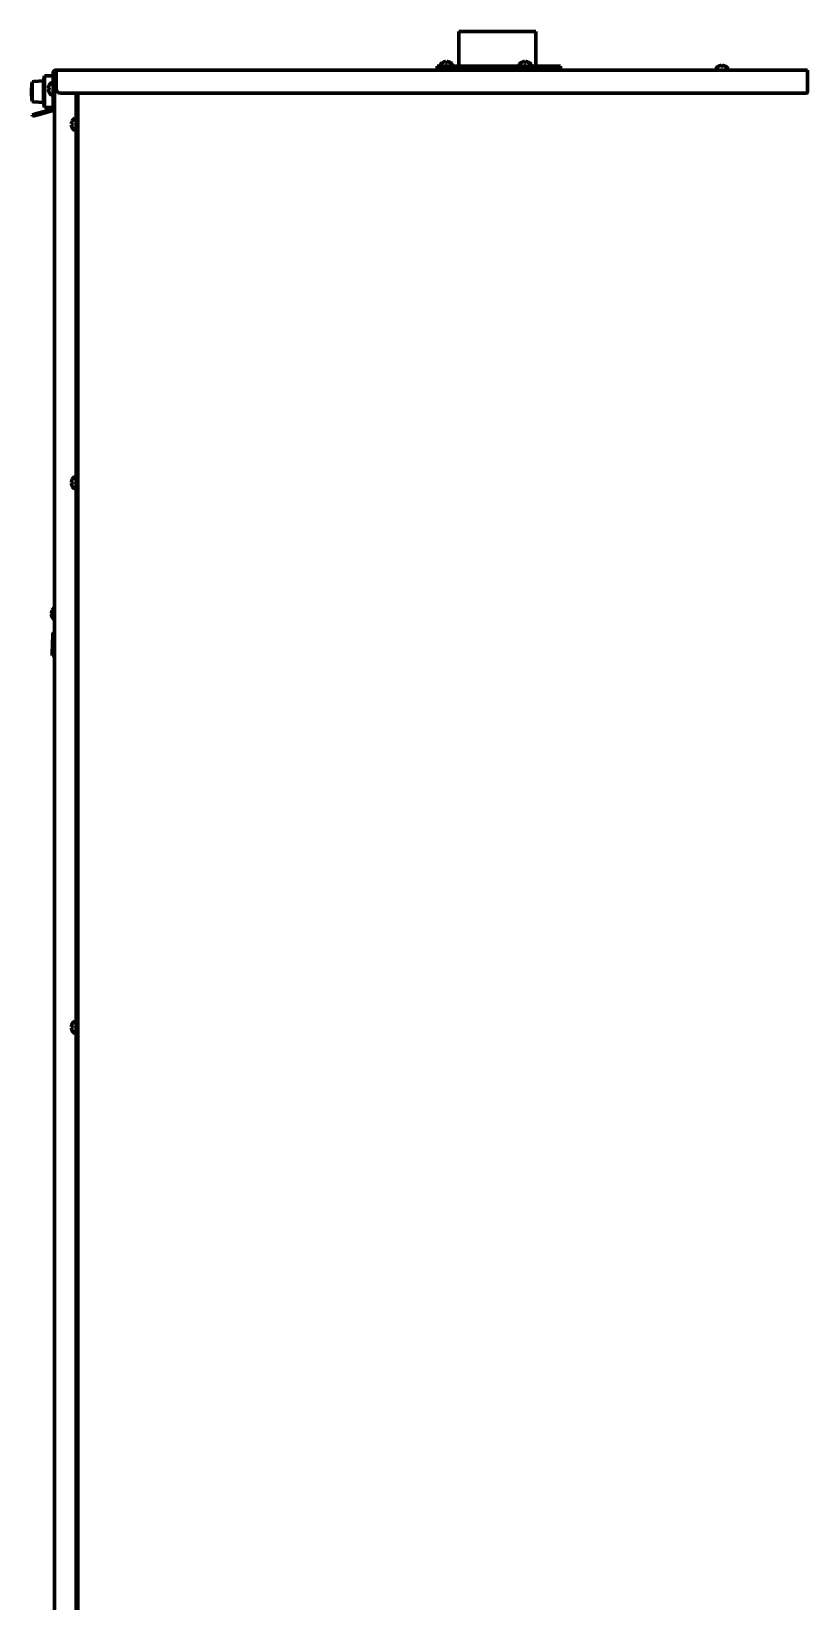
# Model space of a CAD drawing. Header units: inches. Extents: x -3022 to 7311, y 343 to 5680.
# Drawn here: x 4391 to 4893, y 2932 to 3949 of the extents above; entities that cross this region are included whole.
import ezdxf

# ---------------------------------------------------------------- set-up
doc = ezdxf.new("R2010")
doc.units = ezdxf.units.IN

msp = doc.modelspace()

# ---------------------------------------------------------------- linework, layer by layer
at = {"linetype": 'Continuous', "lineweight": 70}
for p, q in [((4670.8, 3948.9), (4667.5, 3948.9)), ((4667.5, 3948.9), (4667.5, 3926.3)), ((4717.5, 3948.9), (4670.8, 3948.9)), ((4717.5, 3926.3), (4717.5, 3948.9)), ((4653.5, 3926.3), (4693.5, 3926.3)), ((4653.5, 3926.3), (4653.5, 3924.8)), ((4655.5, 3926.9), (4655.5, 3926.7)), ((4657.2, 3928.7), (4657.2, 3928.8)), ((4661.8, 3928.8), (4661.8, 3928.7)), ((4663.5, 3926.7), (4663.5, 3926.9)), ((4693.5, 3926.3), (4733.5, 3926.3)), ((4706.5, 3926.9), (4706.5, 3926.7)), ((4708.2, 3928.7), (4708.2, 3928.8)), ((4712.8, 3928.8), (4712.8, 3928.7)), ((4714.5, 3926.7), (4714.5, 3926.9)), ((4733.5, 3924.8), (4733.5, 3926.3)), ((4835.7, 3926.2), (4835.7, 3926.3)), ((4840.3, 3926.3), (4840.3, 3926.2)), ((4391.7, 3916.3), (4391.2, 3916.2)), ((4391.2, 3916.2), (4392.2, 3916.3)), ((4391.2, 3903.4), (4391.2, 3916.2)), ((4398.5, 3916.8), (4392.2, 3916.4)), ((4392.2, 3916.4), (4392.2, 3916.3)), ((4399.1, 3920.1), (4398.5, 3916.8)), ((4398.5, 3916.8), (4398.5, 3902.8)), ((4404.7, 3920.1), (4399.1, 3920.1)), ((4399.1, 3920.1), (4399.1, 3899.5)), ((4404.7, 3921.8), (4404.7, 3901.8)), ((4404.7, 3921.8), (4405.7, 3921.8)), ((4405.7, 3921.8), (4405.7, 3901.8)), ((4405.7, 3920.1), (4405.7, 2595.9)), ((4406.7, 3923.8), (4406.7, 3921.7)), ((4406.7, 3923.8), (4893.5, 3923.8)), ((4406.7, 3921.7), (4406.7, 3911.8)), ((4652.5, 3924.8), (4734.5, 3924.8)), ((4652.5, 3924.8), (4652.5, 3923.8)), ((4734.5, 3923.8), (4734.5, 3924.8)), ((4834, 3924.4), (4834, 3924.2)), ((4842, 3924.2), (4842, 3924.4)), ((4893.5, 3923.8), (4893.5, 3921.7)), ((4893.5, 3921.7), (4893.5, 3909.8)), ((4402.2, 3914), (4402.2, 3914)), ((4402.2, 3909.4), (4402.2, 3909.4)), ((4404.3, 3915.7), (4404.1, 3915.7)), ((4404.1, 3907.7), (4404.3, 3907.7)), ((4405.7, 3915.8), (4405.7, 3915.8)), ((4405.7, 3913.4), (4405.7, 3913.4)), ((4405.7, 3909.9), (4405.7, 3909.9)), ((4409.7, 3908.8), (4892.5, 3908.8)), ((4419.7, 2597.9), (4419.7, 3908.8)), ((4420.5, 2597.9), (4420.5, 3908.8)), ((4420.7, 2257.3), (4420.7, 3908.8)), ((4392.2, 3903.3), (4391.2, 3903.4)), ((4391.2, 3894.9), (4394.1, 3895.7)), ((4392.2, 3903.3), (4392.2, 3903.2)), ((4392.2, 3903.2), (4398.5, 3902.8)), ((4403.9, 3898.3), (4394.1, 3895.7)), ((4404.2, 3897.4), (4394.3, 3894.7)), ((4398.5, 3902.8), (4399.1, 3899.5)), ((4399.1, 3899.5), (4404.7, 3899.5)), ((4404.7, 3898.8), (4404.7, 3901.8)), ((4404.7, 3898.8), (4405.7, 3898.8)), ((4405.7, 3903.8), (4405.7, 3903.8)), ((4405.7, 3901.8), (4405.7, 3898.8)), ((4391.2, 3894.9), (4391.4, 3893.9)), ((4394.3, 3894.7), (4391.4, 3893.9)), ((4417.2, 3891), (4417.2, 3891)), ((4417.2, 3886.4), (4417.2, 3886.4)), ((4419.3, 3892.7), (4419.1, 3892.7)), ((4420.6, 3890.3), (4420.5, 3890.3)), ((4420.5, 3887.1), (4420.6, 3887.1)), ((4420.7, 3890.4), (4420.6, 3890.3)), ((4420.6, 3887.1), (4420.6, 3890.3)), ((4420.6, 3887.1), (4420.7, 3886.9)), ((4419.1, 3884.7), (4419.3, 3884.7)), ((4417.2, 3658.8), (4417.2, 3658.8)), ((4417.2, 3654.2), (4417.2, 3654.2)), ((4419.3, 3660.5), (4419.1, 3660.5)), ((4419.1, 3652.5), (4419.3, 3652.5)), ((4420.6, 3658.1), (4420.5, 3658.1)), ((4420.5, 3654.9), (4420.6, 3654.9)), ((4420.7, 3658.2), (4420.6, 3658.1)), ((4420.6, 3654.9), (4420.6, 3658.1)), ((4420.6, 3654.9), (4420.7, 3654.7)), ((4404.2, 3574), (4404.2, 3574)), ((4404.2, 3569.4), (4404.2, 3569.4)), ((4404.1, 3545.6), (4404.5, 3558)), ((4405.1, 3545.6), (4405.5, 3558)), ((4404.1, 3544.6), (4404.1, 3545.6)), ((4405.1, 3544.6), (4404.1, 3544.6)), ((4405.1, 3545.6), (4405.1, 3544.6)), ((4417.2, 3306.1), (4417.2, 3306.1)), ((4419.3, 3307.8), (4419.1, 3307.8)), ((4417.2, 3301.5), (4417.2, 3301.5)), ((4419.1, 3299.8), (4419.3, 3299.8)), ((4420.6, 3305.4), (4420.5, 3305.4)), ((4420.5, 3302.2), (4420.6, 3302.2)), ((4420.7, 3305.5), (4420.6, 3305.4)), ((4420.6, 3302.2), (4420.6, 3305.4)), ((4420.6, 3302.2), (4420.7, 3302))]:
    msp.add_line(p, q, dxfattribs=at)
for centre, radius, start, end in [((4659.7, 3924.7), 4.8, 121.5837, 149.6988), ((4655.9, 3926.9), 0.4, 149.6988, 180), ((4655.9, 3926.7), 0.4, 180, 270), ((4659.5, 3925), 3.78, 90.0035, 97.6041), ((4659.5, 3925), 3.78, 82.3959, 89.9965), ((4659.3, 3924.7), 4.8, 30.3012, 58.4186), ((4663.1, 3926.7), 0.4, 270, 0), ((4663.1, 3926.9), 0.4, 0, 30.3012), ((4710.7, 3924.7), 4.8, 121.5837, 149.6988), ((4706.9, 3926.9), 0.4, 149.6988, 180), ((4706.9, 3926.7), 0.4, 180, 270), ((4710.5, 3925), 3.78, 90.0035, 97.6041), ((4710.5, 3925), 3.78, 82.3959, 89.9965), ((4710.3, 3924.7), 4.8, 30.3012, 58.4186), ((4714.1, 3926.7), 0.4, 270, 0), ((4714.1, 3926.9), 0.4, 0, 30.3012), ((4838.2, 3922.2), 4.8, 121.5837, 149.6988), ((4838, 3922.5), 3.78, 90.0035, 97.6041), ((4838, 3922.5), 3.78, 82.3959, 89.9965), ((4837.8, 3922.2), 4.8, 30.3012, 58.4186), ((4834.4, 3924.4), 0.4, 149.6988, 180), ((4834.4, 3924.2), 0.4, 180, 270), ((4841.6, 3924.2), 0.4, 270, 0), ((4841.6, 3924.4), 0.4, 0, 30.3012), ((4406.3, 3911.5), 4.8, 120.3012, 148.4186), ((4406, 3911.7), 3.78, 172.3959, 179.9965), ((4406, 3911.7), 3.78, 180.0035, 187.6041), ((4406.3, 3911.9), 4.8, 211.5837, 239.6988), ((4404.1, 3915.3), 0.4, 90, 120.3012), ((4404.1, 3908.1), 0.4, 239.6988, 270), ((4404.3, 3915.3), 0.4, 0, 90), ((4404.3, 3908.1), 0.4, 270, 0), ((4403.7, 3899.3), 1, 285, 0), ((4403.7, 3899.3), 2, 285, 345.5426), ((4421.3, 3888.5), 4.8, 120.3012, 148.4186), ((4421, 3888.7), 3.78, 172.3959, 179.9965), ((4421, 3888.7), 3.78, 180.0035, 187.6041), ((4421.3, 3888.9), 4.8, 211.5837, 239.6988), ((4419.1, 3892.3), 0.4, 90, 120.3012), ((4419.3, 3892.3), 0.4, 0, 90), ((4419.1, 3885.1), 0.4, 239.6988, 270), ((4419.3, 3885.1), 0.4, 270, 0), ((4421.3, 3656.3), 4.8, 120.3012, 148.4186), ((4421, 3656.5), 3.78, 172.3959, 179.9965), ((4421, 3656.5), 3.78, 180.0035, 187.6041), ((4421.3, 3656.7), 4.8, 211.5837, 239.6988), ((4419.1, 3660.1), 0.4, 90, 120.3012), ((4419.1, 3652.9), 0.4, 239.6988, 270), ((4419.3, 3660.1), 0.4, 0, 90), ((4419.3, 3652.9), 0.4, 270, 0), ((4408.3, 3571.5), 4.8, 123.0817, 148.4186), ((4408, 3571.7), 3.78, 172.3959, 179.9965), ((4408, 3571.7), 3.78, 180.0035, 187.6041), ((4408.3, 3571.9), 4.8, 211.5837, 236.9181), ((4406.5, 3557.9), 2, 115.5549, 178), ((4406.5, 3557.9), 1, 149.6238, 178), ((4421.3, 3303.6), 4.8, 120.3012, 148.4186), ((4419.1, 3307.4), 0.4, 90, 120.3012), ((4419.3, 3307.4), 0.4, 0, 90), ((4421, 3303.8), 3.78, 172.3959, 179.9965), ((4421, 3303.8), 3.78, 180.0035, 187.6041), ((4421.3, 3304), 4.8, 211.5837, 239.6988), ((4419.1, 3300.2), 0.4, 239.6988, 270), ((4419.3, 3300.2), 0.4, 270, 0), ((4424.5, 3227.5), 4.8, 142.7345, 146.8766), ((4424.5, 3227.9), 4.8, 213.1235, 217.2652)]:
    msp.add_arc(centre, radius, start, end, dxfattribs=at)
for centre, major_axis, start_param, end_param in [((4409.7, 3911.8), (3, 0), 3.141593, 4.712389), ((4892.5, 3909.8), (1, 0), 4.712389, 6.283185)]:
    msp.add_ellipse(centre, major_axis=major_axis, ratio=0.99863, start_param=start_param, end_param=end_param, dxfattribs=at)
for points in [[(4658.5, 3929.3), (4658.4, 3929.3), (4658.3, 3929.2), (4658.2, 3929.2), (4658, 3929.1), (4657.8, 3929.1), (4657.7, 3929), (4657.5, 3928.9), (4657.4, 3928.8), (4657.2, 3928.8), (4657.2, 3928.7)], [(4659, 3929.3), (4659, 3929.3), (4658.9, 3929.3), (4658.8, 3929.3), (4658.8, 3929.3), (4658.7, 3929.3), (4658.6, 3929.3), (4658.6, 3929.3), (4658.5, 3929.3), (4658.5, 3929.3)], [(4660.5, 3929.3), (4660.5, 3929.3), (4660.4, 3929.3), (4660.3, 3929.3), (4660.3, 3929.3), (4660.2, 3929.3), (4660.1, 3929.3), (4660, 3929.3), (4660, 3929.3), (4660, 3929.3)], [(4660, 3929.3), (4660, 3929.3), (4660, 3929.2), (4660, 3929.2), (4660, 3929.1), (4660, 3929.1), (4660, 3929), (4660, 3928.9), (4660, 3928.8), (4660, 3928.8), (4660, 3928.7)], [(4709.5, 3929.3), (4709.4, 3929.3), (4709.3, 3929.2), (4709.2, 3929.2), (4709, 3929.1), (4708.8, 3929.1), (4708.7, 3929), (4708.5, 3928.9), (4708.4, 3928.8), (4708.2, 3928.8), (4708.2, 3928.7)], [(4710, 3929.3), (4710, 3929.3), (4709.9, 3929.3), (4709.8, 3929.3), (4709.8, 3929.3), (4709.7, 3929.3), (4709.6, 3929.3), (4709.6, 3929.3), (4709.5, 3929.3), (4709.5, 3929.3)], [(4711.5, 3929.3), (4711.5, 3929.3), (4711.4, 3929.3), (4711.3, 3929.3), (4711.3, 3929.3), (4711.2, 3929.3), (4711.1, 3929.3), (4711, 3929.3), (4711, 3929.3), (4711, 3929.3)], [(4711, 3929.3), (4711, 3929.3), (4711, 3929.2), (4711, 3929.2), (4711, 3929.1), (4711, 3929.1), (4711, 3929), (4711, 3928.9), (4711, 3928.8), (4711, 3928.8), (4711, 3928.7)], [(4837, 3926.8), (4836.9, 3926.8), (4836.8, 3926.7), (4836.7, 3926.7), (4836.5, 3926.6), (4836.3, 3926.6), (4836.2, 3926.5), (4836, 3926.4), (4835.9, 3926.3), (4835.7, 3926.3), (4835.7, 3926.2)], [(4837.5, 3926.8), (4837.5, 3926.8), (4837.4, 3926.8), (4837.3, 3926.8), (4837.3, 3926.8), (4837.2, 3926.8), (4837.1, 3926.8), (4837.1, 3926.8), (4837, 3926.8), (4837, 3926.8)], [(4839, 3926.8), (4839, 3926.8), (4838.9, 3926.8), (4838.8, 3926.8), (4838.8, 3926.8), (4838.7, 3926.8), (4838.6, 3926.8), (4838.5, 3926.8), (4838.5, 3926.8), (4838.5, 3926.8)], [(4838.5, 3926.8), (4838.5, 3926.8), (4838.5, 3926.7), (4838.5, 3926.7), (4838.5, 3926.6), (4838.5, 3926.6), (4838.5, 3926.5), (4838.5, 3926.4), (4838.5, 3926.3), (4838.5, 3926.3), (4838.5, 3926.2)], [(4391.2, 3903.4), (4391.2, 3903.6), (4391.1, 3904.1), (4391, 3904.9), (4390.9, 3905.5), (4390.9, 3906.1), (4390.9, 3906.7), (4390.8, 3907.2), (4390.8, 3907.6), (4390.8, 3908), (4390.7, 3908.4), (4390.7, 3908.8), (4390.7, 3909), (4390.7, 3909.3), (4390.7, 3909.5), (4390.7, 3909.8), (4390.7, 3910), (4390.7, 3910.3), (4390.7, 3910.5), (4390.7, 3910.8), (4390.7, 3911.2), (4390.8, 3911.5), (4390.8, 3912), (4390.8, 3912.4), (4390.9, 3912.9), (4390.9, 3913.5), (4390.9, 3914.1), (4391, 3914.7), (4391.1, 3915.4), (4391.2, 3915.9), (4391.2, 3916.2)], [(4406.7, 3923.8), (4406.6, 3923.8), (4406.5, 3923.8), (4406.3, 3923.8), (4406.1, 3923.7), (4405.9, 3923.6), (4405.7, 3923.5), (4405.5, 3923.4), (4405.3, 3923.3), (4405.2, 3923.1), (4405.1, 3923), (4404.9, 3922.8), (4404.8, 3922.6), (4404.8, 3922.4), (4404.7, 3922.2), (4404.7, 3922), (4404.7, 3921.9), (4404.7, 3921.8)], [(4406.7, 3922.8), (4406.6, 3922.8), (4406.6, 3922.8), (4406.5, 3922.8), (4406.4, 3922.7), (4406.3, 3922.7), (4406.2, 3922.7), (4406.1, 3922.6), (4406, 3922.5), (4405.9, 3922.5), (4405.9, 3922.4), (4405.8, 3922.3), (4405.8, 3922.2), (4405.7, 3922.1), (4405.7, 3922), (4405.7, 3921.9), (4405.7, 3921.8), (4405.7, 3921.8)], [(4401.7, 3912.7), (4401.7, 3912.7), (4401.7, 3912.6), (4401.7, 3912.5), (4401.7, 3912.5), (4401.7, 3912.4), (4401.7, 3912.3), (4401.7, 3912.3), (4401.7, 3912.2), (4401.7, 3912.2)], [(4401.7, 3912.2), (4401.7, 3912.2), (4401.7, 3912.2), (4401.8, 3912.2), (4401.8, 3912.2), (4401.9, 3912.2), (4402, 3912.2), (4402, 3912.2), (4402.1, 3912.2), (4402.2, 3912.2), (4402.2, 3912.2)], [(4401.7, 3911.2), (4401.7, 3911.2), (4401.7, 3911.1), (4401.7, 3911), (4401.7, 3911), (4401.7, 3910.9), (4401.7, 3910.8), (4401.7, 3910.8), (4401.7, 3910.7), (4401.7, 3910.7)], [(4401.7, 3910.7), (4401.7, 3910.6), (4401.7, 3910.5), (4401.8, 3910.4), (4401.8, 3910.2), (4401.9, 3910.1), (4402, 3909.9), (4402, 3909.7), (4402.1, 3909.6), (4402.2, 3909.5), (4402.2, 3909.4)], [(4416.7, 3889.7), (4416.7, 3889.7), (4416.7, 3889.6), (4416.7, 3889.5), (4416.7, 3889.5), (4416.7, 3889.4), (4416.7, 3889.3), (4416.7, 3889.3), (4416.7, 3889.2), (4416.7, 3889.2)], [(4416.7, 3889.2), (4416.7, 3889.2), (4416.7, 3889.2), (4416.8, 3889.2), (4416.8, 3889.2), (4416.9, 3889.2), (4417, 3889.2), (4417, 3889.2), (4417.1, 3889.2), (4417.2, 3889.2), (4417.2, 3889.2)], [(4416.7, 3888.2), (4416.7, 3888.2), (4416.7, 3888.1), (4416.7, 3888), (4416.7, 3888), (4416.7, 3887.9), (4416.7, 3887.8), (4416.7, 3887.8), (4416.7, 3887.7), (4416.7, 3887.7)], [(4416.7, 3887.7), (4416.7, 3887.6), (4416.7, 3887.5), (4416.8, 3887.4), (4416.8, 3887.2), (4416.9, 3887.1), (4417, 3886.9), (4417, 3886.7), (4417.1, 3886.6), (4417.2, 3886.5), (4417.2, 3886.4)], [(4416.7, 3657.5), (4416.7, 3657.5), (4416.7, 3657.4), (4416.7, 3657.3), (4416.7, 3657.3), (4416.7, 3657.2), (4416.7, 3657.1), (4416.7, 3657.1), (4416.7, 3657), (4416.7, 3657)], [(4416.7, 3657), (4416.7, 3657), (4416.7, 3657), (4416.8, 3657), (4416.8, 3657), (4416.9, 3657), (4417, 3657), (4417, 3657), (4417.1, 3657), (4417.2, 3657), (4417.2, 3657)], [(4416.7, 3656), (4416.7, 3656), (4416.7, 3655.9), (4416.7, 3655.8), (4416.7, 3655.8), (4416.7, 3655.7), (4416.7, 3655.6), (4416.7, 3655.6), (4416.7, 3655.5), (4416.7, 3655.5)], [(4416.7, 3655.5), (4416.7, 3655.4), (4416.7, 3655.3), (4416.8, 3655.2), (4416.8, 3655), (4416.9, 3654.9), (4417, 3654.7), (4417, 3654.5), (4417.1, 3654.4), (4417.2, 3654.3), (4417.2, 3654.2)], [(4403.7, 3572.7), (4403.7, 3572.7), (4403.7, 3572.6), (4403.7, 3572.5), (4403.7, 3572.5), (4403.7, 3572.4), (4403.7, 3572.3), (4403.7, 3572.3), (4403.7, 3572.2), (4403.7, 3572.2)], [(4403.7, 3572.2), (4403.7, 3572.2), (4403.7, 3572.2), (4403.8, 3572.2), (4403.8, 3572.2), (4403.9, 3572.2), (4404, 3572.2), (4404, 3572.2), (4404.1, 3572.2), (4404.2, 3572.2), (4404.2, 3572.2)], [(4403.7, 3571.2), (4403.7, 3571.2), (4403.7, 3571.1), (4403.7, 3571), (4403.7, 3571), (4403.7, 3570.9), (4403.7, 3570.8), (4403.7, 3570.8), (4403.7, 3570.7), (4403.7, 3570.7)], [(4403.7, 3570.7), (4403.7, 3570.6), (4403.7, 3570.5), (4403.8, 3570.4), (4403.8, 3570.2), (4403.9, 3570.1), (4404, 3569.9), (4404, 3569.7), (4404.1, 3569.6), (4404.2, 3569.5), (4404.2, 3569.4)], [(4416.7, 3304.8), (4416.7, 3304.8), (4416.7, 3304.7), (4416.7, 3304.6), (4416.7, 3304.6), (4416.7, 3304.5), (4416.7, 3304.4), (4416.7, 3304.4), (4416.7, 3304.3), (4416.7, 3304.3)], [(4416.7, 3304.3), (4416.7, 3304.3), (4416.7, 3304.3), (4416.8, 3304.3), (4416.8, 3304.3), (4416.9, 3304.3), (4417, 3304.3), (4417, 3304.3), (4417.1, 3304.3), (4417.2, 3304.3), (4417.2, 3304.3)], [(4416.7, 3303.3), (4416.7, 3303.3), (4416.7, 3303.2), (4416.7, 3303.1), (4416.7, 3303.1), (4416.7, 3303), (4416.7, 3302.9), (4416.7, 3302.9), (4416.7, 3302.8), (4416.7, 3302.8)], [(4416.7, 3302.8), (4416.7, 3302.7), (4416.7, 3302.6), (4416.8, 3302.5), (4416.8, 3302.3), (4416.9, 3302.2), (4417, 3302), (4417, 3301.8), (4417.1, 3301.7), (4417.2, 3301.6), (4417.2, 3301.5)]]:
    msp.add_open_spline(points, degree=3, dxfattribs=at)
for points, knots in [([(4659, 3928.7), (4659, 3928.9), (4659, 3929), (4659, 3929.1), (4659, 3929.1), (4659, 3929.2), (4659, 3929.3), (4659, 3929.3)], [0, 0, 0, 0, 0.5, 0.5, 0.75, 0.75, 1, 1, 1, 1]), ([(4661.8, 3928.7), (4661.6, 3928.9), (4661.4, 3929), (4661, 3929.1), (4660.9, 3929.1), (4660.7, 3929.2), (4660.6, 3929.3), (4660.5, 3929.3)], [0, 0, 0, 0, 0.5, 0.5, 0.75, 0.75, 1, 1, 1, 1]), ([(4710, 3928.7), (4710, 3928.9), (4710, 3929), (4710, 3929.1), (4710, 3929.1), (4710, 3929.2), (4710, 3929.3), (4710, 3929.3)], [0, 0, 0, 0, 0.5, 0.5, 0.75, 0.75, 1, 1, 1, 1]), ([(4712.8, 3928.7), (4712.6, 3928.9), (4712.4, 3929), (4712, 3929.1), (4711.9, 3929.1), (4711.7, 3929.2), (4711.6, 3929.3), (4711.5, 3929.3)], [0, 0, 0, 0, 0.5, 0.5, 0.75, 0.75, 1, 1, 1, 1]), ([(4837.5, 3926.2), (4837.5, 3926.4), (4837.5, 3926.5), (4837.5, 3926.6), (4837.5, 3926.6), (4837.5, 3926.7), (4837.5, 3926.8), (4837.5, 3926.8)], [0, 0, 0, 0, 0.5, 0.5, 0.75, 0.75, 1, 1, 1, 1]), ([(4840.3, 3926.2), (4840.1, 3926.4), (4839.9, 3926.5), (4839.5, 3926.6), (4839.4, 3926.6), (4839.2, 3926.7), (4839.1, 3926.8), (4839, 3926.8)], [0, 0, 0, 0, 0.5, 0.5, 0.75, 0.75, 1, 1, 1, 1]), ([(4406.7, 3921.7), (4406.7, 3921.7), (4406.3, 3921.5), (4405.8, 3921), (4405.7, 3920.4), (4405.7, 3920.1)], [0, 0, 0, 0, 0.061301, 0.530651, 1, 1, 1, 1]), ([(4405.7, 3920.1), (4405.7, 3920.3), (4405.8, 3920.7), (4406.4, 3921.1), (4406.7, 3921.4), (4406.8, 3921.4)], [0, 0, 0, 0, 0.444435, 0.88887, 1, 1, 1, 1]), ([(4402.2, 3914), (4402.1, 3913.8), (4402, 3913.6), (4401.9, 3913.3), (4401.8, 3913.1), (4401.7, 3912.9), (4401.7, 3912.8), (4401.7, 3912.7)], [0, 0, 0, 0, 0.5, 0.5, 0.75, 0.75, 1, 1, 1, 1]), ([(4402.2, 3911.2), (4402.1, 3911.2), (4402, 3911.2), (4401.9, 3911.2), (4401.8, 3911.2), (4401.7, 3911.2), (4401.7, 3911.2), (4401.7, 3911.2)], [0, 0, 0, 0, 0.5, 0.5, 0.75, 0.75, 1, 1, 1, 1]), ([(4417.2, 3891), (4417.1, 3890.8), (4417, 3890.6), (4416.9, 3890.3), (4416.8, 3890.1), (4416.7, 3889.9), (4416.7, 3889.8), (4416.7, 3889.7)], [0, 0, 0, 0, 0.5, 0.5, 0.75, 0.75, 1, 1, 1, 1]), ([(4417.2, 3888.2), (4417.1, 3888.2), (4417, 3888.2), (4416.9, 3888.2), (4416.8, 3888.2), (4416.7, 3888.2), (4416.7, 3888.2), (4416.7, 3888.2)], [0, 0, 0, 0, 0.5, 0.5, 0.75, 0.75, 1, 1, 1, 1]), ([(4417.2, 3658.8), (4417.1, 3658.6), (4417, 3658.4), (4416.9, 3658.1), (4416.8, 3657.9), (4416.7, 3657.7), (4416.7, 3657.6), (4416.7, 3657.5)], [0, 0, 0, 0, 0.5, 0.5, 0.75, 0.75, 1, 1, 1, 1]), ([(4417.2, 3656), (4417.1, 3656), (4417, 3656), (4416.9, 3656), (4416.8, 3656), (4416.7, 3656), (4416.7, 3656), (4416.7, 3656)], [0, 0, 0, 0, 0.5, 0.5, 0.75, 0.75, 1, 1, 1, 1]), ([(4404.2, 3574), (4404.1, 3573.8), (4404, 3573.6), (4403.9, 3573.3), (4403.8, 3573.1), (4403.7, 3572.9), (4403.7, 3572.8), (4403.7, 3572.7)], [0, 0, 0, 0, 0.5, 0.5, 0.75, 0.75, 1, 1, 1, 1]), ([(4404.2, 3571.2), (4404.1, 3571.2), (4404, 3571.2), (4403.9, 3571.2), (4403.8, 3571.2), (4403.7, 3571.2), (4403.7, 3571.2), (4403.7, 3571.2)], [0, 0, 0, 0, 0.5, 0.5, 0.75, 0.75, 1, 1, 1, 1]), ([(4417.2, 3306.1), (4417.1, 3305.9), (4417, 3305.7), (4416.9, 3305.4), (4416.8, 3305.2), (4416.7, 3305), (4416.7, 3304.9), (4416.7, 3304.8)], [0, 0, 0, 0, 0.5, 0.5, 0.75, 0.75, 1, 1, 1, 1]), ([(4417.2, 3303.3), (4417.1, 3303.3), (4417, 3303.3), (4416.9, 3303.3), (4416.8, 3303.3), (4416.7, 3303.3), (4416.7, 3303.3), (4416.7, 3303.3)], [0, 0, 0, 0, 0.5, 0.5, 0.75, 0.75, 1, 1, 1, 1])]:
    msp.add_open_spline(points, degree=3, knots=knots, dxfattribs=at)

doc.saveas('drawing.dxf')
